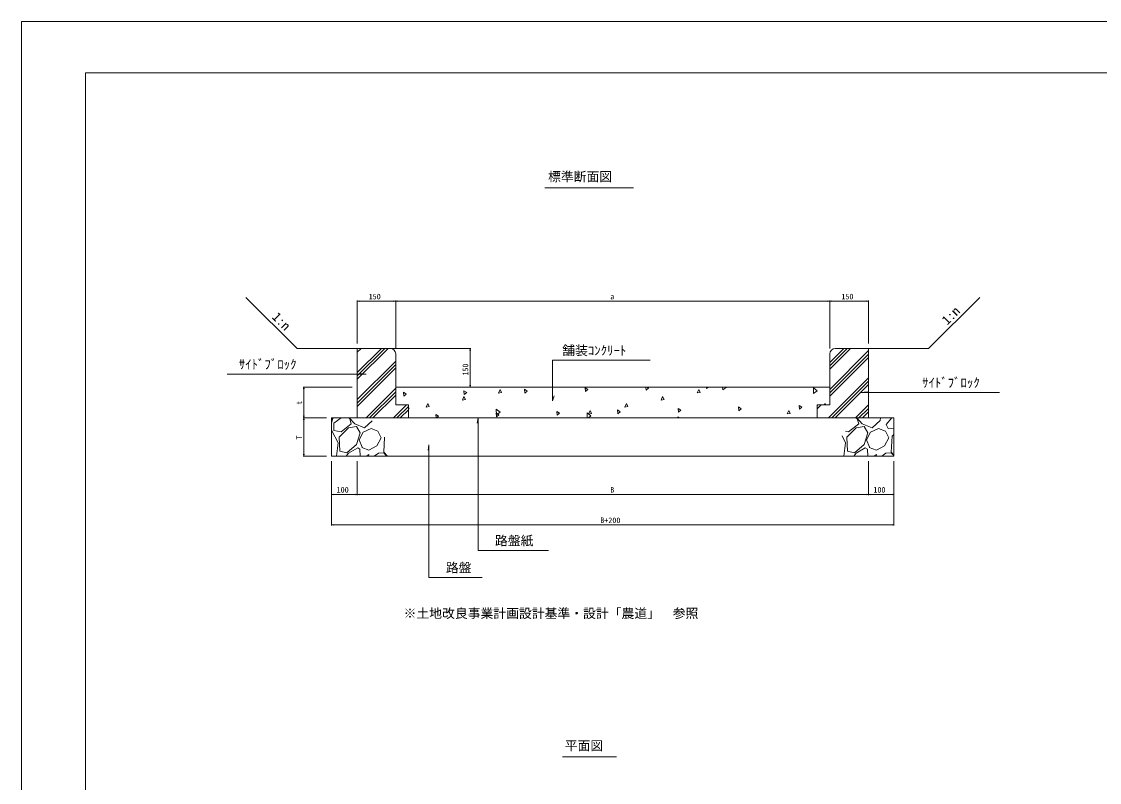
# Model space of a CAD drawing. Units: millimetres on the paper. Extents: x 7 to 848, y -1 to 593.
# Drawn here: x 7.3 to 427.8, y 296.4 to 593.4 of the extents above; entities that cross this region are included whole.
import ezdxf
from ezdxf.enums import TextEntityAlignment as Align

# ---------------------------------------------------------------- set-up
doc = ezdxf.new("R2010")
doc.units = ezdxf.units.MM
for name, color, linetype, lineweight in [('0_2', 7, 'Continuous', 18), ('D-STR-DIM（寸法）', 7, 'Continuous', 18), ('D-STR-HTXT（旗揚げ）', 7, 'Continuous', 18), ('D-STR-STR1（構造物）', 7, 'Continuous', 18), ('D-STR-STRn（構造物）', 7, 'Continuous', 18), ('D-STR（構造物外形線）', 1, 'Continuous', 18), ('D-TTL(外枠）', 2, 'Continuous', 18), ('DEFPOINTS_3', 8, 'Continuous', 18)]:
    doc.layers.add(name, color=color, linetype=linetype, lineweight=lineweight)
doc.layers.add('D-STR-TXT（文字）', color=7, linetype='Continuous')
doc.layers.add('D-TTL-TXT（文字）', color=7, linetype='Continuous')
doc.styles.add('ＭＳ ゴシック', font='')
doc.styles.get('ＭＳ ゴシック').set_extended_font_data('MS Gothic')

msp = doc.modelspace()

# ---------------------------------------------------------------- linework, layer by layer
at = {"layer": '0_2'}
for p, q in [((138.23, 484.302), (138.98, 484.427)), ((138.98, 484.177), (138.23, 484.302)), ((152.48, 484.427), (153.23, 484.302)), ((153.23, 484.302), (152.48, 484.177)), ((153.23, 484.302), (153.98, 484.427)), ((153.98, 484.177), (153.23, 484.302)), ((321.878, 484.427), (322.628, 484.302)), ((322.628, 484.302), (321.878, 484.177)), ((322.628, 484.302), (323.378, 484.427)), ((323.378, 484.177), (322.628, 484.302)), ((336.878, 484.427), (337.628, 484.302)), ((337.628, 484.302), (336.878, 484.177)), ((182.112, 465.048), (182.237, 465.798)), ((182.237, 465.798), (182.362, 465.048)), ((117.307, 450.048), (117.432, 450.798)), ((117.432, 450.798), (117.557, 450.048)), ((182.237, 450.798), (182.112, 451.548)), ((182.362, 451.548), (182.237, 450.798)), ((117.432, 438.798), (117.307, 439.548)), ((117.307, 438.048), (117.432, 438.798)), ((117.557, 439.548), (117.432, 438.798)), ((117.432, 438.798), (117.557, 438.048)), ((117.432, 423.798), (117.307, 424.548)), ((117.557, 424.548), (117.432, 423.798)), ((128.23, 408.867), (128.98, 408.992)), ((128.98, 408.742), (128.23, 408.867)), ((137.48, 408.992), (138.23, 408.867)), ((138.23, 408.867), (137.48, 408.742)), ((138.23, 408.867), (138.98, 408.992)), ((138.98, 408.742), (138.23, 408.867)), ((336.878, 408.992), (337.628, 408.867)), ((337.628, 408.867), (336.878, 408.742)), ((337.628, 408.867), (338.378, 408.992)), ((338.378, 408.742), (337.628, 408.867)), ((346.878, 408.992), (347.628, 408.867)), ((347.628, 408.867), (346.878, 408.742)), ((128.23, 396.973), (128.98, 397.098)), ((128.98, 396.848), (128.23, 396.973)), ((346.878, 397.098), (347.628, 396.973)), ((347.628, 396.973), (346.878, 396.848))]:
    msp.add_line(p, q, dxfattribs=at)
at = {"layer": '0_2', "color": 9}
for p, q in [((138.23, 484.302), (138.33, 484.302)), ((153.23, 484.302), (153.13, 484.302)), ((153.23, 484.302), (153.33, 484.302)), ((322.628, 484.302), (322.528, 484.302)), ((322.628, 484.302), (322.728, 484.302)), ((337.628, 484.302), (337.528, 484.302)), ((182.237, 465.798), (182.237, 465.698)), ((117.432, 450.798), (117.432, 450.698)), ((182.237, 450.798), (182.237, 450.898)), ((117.432, 438.798), (117.432, 438.898)), ((117.432, 438.798), (117.432, 438.698)), ((117.432, 423.798), (117.432, 423.898)), ((128.23, 408.867), (128.33, 408.867)), ((138.23, 408.867), (138.13, 408.867)), ((138.23, 408.867), (138.33, 408.867)), ((337.628, 408.867), (337.528, 408.867)), ((337.628, 408.867), (337.728, 408.867)), ((347.628, 408.867), (347.528, 408.867)), ((128.23, 396.973), (128.33, 396.973)), ((347.628, 396.973), (347.528, 396.973))]:
    msp.add_line(p, q, dxfattribs=at)
at = {"layer": 'D-STR-DIM（寸法）'}
for p, q in [((138.23, 467.798), (138.23, 484.552)), ((138.33, 484.302), (153.13, 484.302)), ((153.23, 467.798), (153.23, 484.552)), ((153.23, 465.798), (153.23, 484.552)), ((153.33, 484.302), (322.528, 484.302)), ((322.628, 467.798), (322.628, 484.552)), ((322.628, 465.798), (322.628, 484.552)), ((337.528, 484.302), (322.728, 484.302)), ((337.628, 467.798), (337.628, 484.552)), ((146.73, 465.798), (182.487, 465.798)), ((182.237, 465.698), (182.237, 450.898)), ((136.272, 450.798), (117.182, 450.798)), ((117.432, 450.698), (117.432, 438.898)), ((155.23, 450.798), (182.487, 450.798)), ((126.23, 438.798), (117.182, 438.798)), ((126.23, 438.798), (117.182, 438.798)), ((117.432, 438.698), (117.432, 423.898)), ((126.23, 423.798), (117.182, 423.798)), ((128.23, 421.798), (128.23, 396.723)), ((128.23, 421.798), (128.23, 408.617)), ((138.23, 421.798), (138.23, 408.617)), ((138.23, 421.233), (138.23, 408.617)), ((337.628, 421.798), (337.628, 408.617)), ((337.628, 421.798), (337.628, 408.617)), ((347.628, 421.798), (347.628, 408.617)), ((347.628, 420.798), (347.628, 396.723)), ((128.33, 408.867), (138.13, 408.867)), ((138.33, 408.867), (337.528, 408.867)), ((337.728, 408.867), (347.528, 408.867)), ((128.33, 396.973), (347.528, 396.973))]:
    msp.add_line(p, q, dxfattribs=at)
at = {"layer": 'D-STR-HTXT（旗揚げ）', "color": 4}
for p, q in [((211.413, 528.54), (245.969, 528.54)), ((218.329, 306.439), (239.383, 306.439))]:
    msp.add_line(p, q, dxfattribs=at)
at = {"layer": 'D-STR-HTXT（旗揚げ）'}
for p, q in [((214.453, 445.377), (214.453, 461.22)), ((214.453, 461.22), (252.503, 461.22)), ((87.518, 455.809), (141.736, 455.809)), ((141.736, 455.809), (138.931, 456.132)), ((214.453, 445.377), (214.996, 447.402)), ((334.613, 448.631), (337.417, 448.954)), ((334.613, 448.631), (388.831, 448.631))]:
    msp.add_line(p, q, dxfattribs=at)
at = {"layer": 'D-STR-STR1（構造物）'}
for p, q in [((322.628, 450.798), (153.23, 450.798)), ((203.64, 448.451), (203.509, 449.945)), ((204.559, 449.221), (203.509, 449.944)), ((227.271, 449.032), (227.14, 450.526)), ((228.19, 449.802), (227.14, 450.525)), ((250.901, 449.612), (250.798, 450.798)), ((250.901, 449.612), (251.821, 450.384)), ((251.821, 450.383), (251.218, 450.798)), ((274.532, 450.193), (274.479, 450.798)), ((274.532, 450.193), (275.253, 450.798)), ((280.796, 449.706), (280.774, 450.798)), ((280.796, 449.706), (282.249, 450.769)), ((282.249, 450.769), (282.212, 450.798)), ((298.163, 450.774), (298.161, 450.798)), ((298.163, 450.774), (298.192, 450.798)), ((316.222, 448.217), (316.176, 450.466)), ((317.675, 449.279), (316.176, 450.466)), ((156.378, 447.289), (156.247, 448.784)), ((157.297, 448.06), (156.247, 448.783)), ((156.378, 447.289), (157.297, 448.061)), ((179.251, 445.684), (179.861, 447.054)), ((179.251, 445.684), (180.429, 445.913)), ((180.429, 445.912), (179.861, 447.054)), ((180.009, 447.87), (179.878, 449.364)), ((180.928, 448.641), (179.878, 449.364)), ((180.009, 447.87), (180.928, 448.641)), ((193.386, 448.432), (193.996, 449.802)), ((193.386, 448.432), (194.564, 448.661)), ((194.564, 448.66), (193.996, 449.801)), ((203.64, 448.451), (204.559, 449.222)), ((227.271, 449.032), (228.19, 449.803)), ((256.742, 445.726), (257.352, 447.096)), ((256.742, 445.726), (257.92, 445.955)), ((257.92, 445.954), (257.352, 447.096)), ((270.877, 448.474), (271.488, 449.844)), ((270.877, 448.474), (272.055, 448.703)), ((272.056, 448.702), (271.488, 449.843)), ((316.222, 448.217), (317.675, 449.279)), ((158.538, 442.485), (158.23, 442.729)), ((158.23, 442.261), (158.538, 442.486)), ((165.115, 442.936), (165.725, 444.307)), ((165.115, 442.936), (166.293, 443.165)), ((166.293, 443.165), (165.726, 444.306)), ((192.511, 439.934), (192.465, 442.183)), ((193.964, 440.996), (192.465, 442.182)), ((228.471, 440.231), (229.081, 441.601)), ((229.649, 440.459), (229.081, 441.6)), ((239.87, 440.356), (239.74, 441.85)), ((240.79, 441.127), (239.74, 441.85)), ((242.607, 442.978), (243.217, 444.349)), ((242.607, 442.978), (243.785, 443.207)), ((243.785, 443.207), (243.217, 444.348)), ((263.501, 440.937), (263.371, 442.431)), ((264.421, 441.708), (263.371, 442.431)), ((263.501, 440.937), (264.421, 441.708)), ((287.132, 441.518), (287.001, 443.012)), ((288.052, 442.288), (287.002, 443.011)), ((287.132, 441.518), (288.051, 442.289)), ((305.963, 440.273), (306.573, 441.643)), ((307.141, 440.501), (306.573, 441.642)), ((310.763, 442.099), (310.632, 443.593)), ((311.683, 442.869), (310.633, 443.592)), ((310.763, 442.099), (311.682, 442.87)), ((320.444, 443.798), (320.708, 444.391)), ((321.003, 443.798), (320.708, 444.39)), ((168.962, 438.798), (168.847, 440.108)), ((169.897, 439.385), (168.847, 440.108)), ((169.197, 438.798), (169.897, 439.385)), ((185.4, 438.798), (185.055, 436.668)), ((185.4, 438.798), (185.4, 386.977)), ((192.609, 439.195), (192.478, 440.689)), ((193.528, 439.965), (192.478, 440.688)), ((192.511, 439.934), (193.964, 440.996)), ((192.609, 439.195), (193.528, 439.966)), ((214.921, 438.798), (214.946, 438.853)), ((214.973, 438.798), (214.946, 438.853)), ((216.24, 439.775), (216.109, 441.27)), ((217.159, 440.546), (216.109, 441.269)), ((216.24, 439.775), (217.159, 440.547)), ((227.93, 438.798), (227.89, 440.693)), ((229.39, 439.506), (227.89, 440.693)), ((228.421, 438.798), (229.39, 439.507)), ((228.471, 440.231), (229.649, 440.46)), ((239.87, 440.356), (240.79, 441.128)), ((263.324, 438.798), (263.316, 439.204)), ((263.828, 438.798), (263.316, 439.203)), ((292.394, 438.798), (292.437, 438.895)), ((292.486, 438.798), (292.437, 438.895)), ((305.963, 440.273), (307.14, 440.502)), ((166.196, 428.243), (165.851, 426.113)), ((166.196, 428.243), (166.196, 376.422)), ((185.4, 386.977), (212.824, 386.977)), ((166.196, 376.422), (186.945, 376.422))]:
    msp.add_line(p, q, dxfattribs=at)
at = {"layer": 'D-STR-STR1（構造物）', "color": 5}
for p, q in [((138.23, 438.798), (128.23, 438.798)), ((128.23, 438.798), (128.23, 423.798)), ((128.23, 436.843), (128.655, 438.542)), ((128.653, 438.541), (128.23, 438.33)), ((131.916, 438.798), (129.077, 436.7)), ((135.3, 438.399), (134.901, 438.798)), ((135.114, 438.798), (137.277, 436.419)), ((135.868, 436.424), (135.303, 438.404)), ((141.099, 434.865), (144.109, 437.602)), ((317.628, 438.798), (153.23, 438.798)), ((333.29, 438.399), (332.891, 438.798)), ((333.104, 438.798), (335.266, 436.419)), ((333.859, 436.425), (333.293, 438.405)), ((337.628, 438.798), (347.628, 438.798)), ((339.088, 434.866), (342.2, 437.694)), ((342.212, 437.682), (342.355, 438.798)), ((346.753, 438.798), (344.599, 436.137)), ((347.628, 438.798), (347.628, 423.798)), ((128.373, 433.736), (128.23, 433.77)), ((130.777, 429.063), (128.372, 433.73)), ((129.077, 433.874), (131.905, 433.308)), ((129.078, 436.701), (129.078, 433.873)), ((131.199, 431.186), (134.876, 434.863)), ((131.906, 433.308), (135.865, 436.419)), ((134.875, 434.863), (137.987, 435.429)), ((137.274, 436.421), (141.092, 434.865)), ((137.99, 435.43), (139.404, 432.885)), ((138.977, 430.196), (140.533, 433.166)), ((140.533, 433.167), (143.644, 434.581)), ((143.645, 434.58), (146.332, 433.59)), ((147.6, 430.905), (146.327, 433.592)), ((328.709, 433.546), (329.895, 433.308)), ((329.189, 431.186), (332.866, 434.863)), ((329.895, 433.308), (333.855, 436.419)), ((332.866, 434.863), (335.977, 435.429)), ((335.263, 436.421), (339.081, 434.866)), ((335.98, 435.43), (337.394, 432.885)), ((336.967, 430.196), (338.523, 433.166)), ((338.523, 433.167), (341.634, 434.582)), ((341.635, 434.579), (344.322, 433.59)), ((345.589, 430.905), (344.316, 433.592)), ((345.309, 434.581), (344.602, 436.137)), ((347.628, 434.481), (345.308, 434.582)), ((130.11, 423.798), (130.784, 429.057)), ((131.477, 425.814), (131.195, 431.188)), ((139.394, 432.885), (137.98, 428.36)), ((140.107, 427.365), (138.976, 430.194)), ((145.904, 427.792), (147.601, 430.903)), ((148.86, 431.266), (148.592, 425.386)), ((328.767, 429.063), (327.374, 431.766)), ((328.103, 423.798), (328.777, 429.055)), ((329.466, 425.814), (329.183, 431.188)), ((337.382, 432.886), (335.968, 428.36)), ((338.096, 427.364), (336.965, 430.193)), ((343.893, 427.792), (345.59, 430.903)), ((346.865, 431.608), (346.582, 425.385)), ((347.628, 432.26), (346.864, 431.613)), ((134.172, 425.107), (131.485, 425.814)), ((134.872, 424.964), (133.928, 423.798)), ((137.99, 428.357), (134.172, 425.104)), ((138.412, 427.086), (134.876, 424.964)), ((139.261, 426.518), (138.413, 427.083)), ((139.255, 426.521), (139.397, 423.834)), ((139.965, 427.226), (142.794, 426.094)), ((142.795, 426.097), (145.907, 427.794)), ((146.472, 424.962), (144.898, 423.798)), ((148.596, 425.106), (146.475, 424.964)), ((148.591, 425.388), (150.036, 423.798)), ((149.442, 424.257), (148.594, 425.105)), ((332.162, 425.107), (329.475, 425.814)), ((332.861, 424.965), (331.916, 423.798)), ((335.981, 428.356), (332.163, 425.103)), ((336.402, 427.086), (332.866, 424.964)), ((337.252, 426.517), (336.403, 427.083)), ((337.244, 426.521), (337.386, 423.834)), ((337.955, 427.226), (340.783, 426.094)), ((340.785, 426.097), (343.896, 427.794)), ((344.462, 424.961), (342.888, 423.798)), ((346.586, 425.106), (344.464, 424.964)), ((346.58, 425.388), (347.628, 424.235)), ((347.432, 424.257), (346.584, 425.105)), ((128.23, 423.798), (347.628, 423.798)), ((139.405, 423.832), (139.376, 423.798)), ((142.795, 424.399), (141.594, 423.798)), ((142.647, 423.798), (142.797, 424.4)), ((149.577, 423.798), (149.445, 424.262)), ((337.395, 423.832), (337.367, 423.798)), ((340.785, 424.399), (339.583, 423.798)), ((340.637, 423.798), (340.788, 424.4)), ((347.568, 423.798), (347.435, 424.263))]:
    msp.add_line(p, q, dxfattribs=at)
at = {"layer": 'D-STR-STRn（構造物）'}
for p, q in [((114.804, 465.798), (94.804, 485.798)), ((361.055, 465.798), (381.055, 485.798)), ((138.23, 465.798), (114.804, 465.798)), ((337.628, 465.798), (361.055, 465.798))]:
    msp.add_line(p, q, dxfattribs=at)
at = {"layer": 'D-STR（構造物外形線）'}
for p, q in [((151.23, 465.798), (138.23, 465.798)), ((138.23, 465.798), (138.23, 438.798)), ((138.27, 464.421), (139.608, 465.758)), ((138.27, 453.814), (150.214, 465.758)), ((138.27, 465.747), (138.282, 465.758)), ((138.27, 455.14), (148.888, 465.758)), ((138.27, 456.466), (147.563, 465.758)), ((153.23, 443.798), (153.23, 463.798)), ((322.628, 443.798), (322.628, 463.798)), ((322.668, 457.9), (330.526, 465.758)), ((322.668, 459.226), (329.201, 465.758)), ((322.668, 460.552), (327.875, 465.758)), ((322.668, 449.945), (337.588, 464.865)), ((322.668, 448.619), (337.588, 463.539)), ((324.628, 465.798), (337.628, 465.798)), ((337.628, 465.798), (337.628, 438.798)), ((138.27, 445.859), (153.19, 460.779)), ((138.27, 444.533), (153.19, 459.453)), ((322.668, 447.293), (337.588, 462.213)), ((138.27, 443.208), (153.19, 458.128)), ((322.168, 438.838), (337.588, 454.258)), ((141.856, 438.838), (153.19, 450.173)), ((323.494, 438.838), (337.588, 452.933)), ((324.82, 438.838), (337.588, 451.607)), ((143.182, 438.838), (153.19, 448.847)), ((144.507, 438.838), (153.19, 447.521)), ((152.462, 438.838), (157.382, 443.758)), ((158.23, 443.798), (153.23, 443.798)), ((153.788, 438.838), (158.19, 443.24)), ((155.114, 438.838), (158.19, 441.914)), ((158.23, 438.798), (158.23, 443.798)), ((317.628, 438.798), (317.628, 443.798)), ((317.628, 443.798), (322.628, 443.798)), ((317.668, 442.293), (319.133, 443.758)), ((317.668, 443.619), (317.807, 443.758)), ((332.775, 438.838), (337.588, 443.652)), ((334.1, 438.838), (337.588, 442.326)), ((138.23, 438.798), (158.23, 438.798)), ((337.628, 438.798), (317.628, 438.798)), ((335.426, 438.838), (337.588, 441))]:
    msp.add_line(p, q, dxfattribs=at)
for centre, start, end in [((151.23, 463.798), 0, 90), ((324.628, 463.798), 90, 180)]:
    msp.add_arc(centre, 2, start, end, dxfattribs=at)
at = {"layer": 'D-TTL(外枠）'}
for p, q in [((32.28, 573.448), (827.28, 573.448)), ((32.28, 19.448), (32.28, 573.448))]:
    msp.add_line(p, q, dxfattribs=at)
at = {"layer": 'DEFPOINTS_3'}
for p, q in [((7.28, -0.552), (7.28, 593.448)), ((7.28, 593.448), (848.28, 593.448))]:
    msp.add_line(p, q, dxfattribs=at)

# ---------------------------------------------------------------- texts
at = {"layer": 'D-STR-STRn（構造物）', "style": 'ＭＳ ゴシック'}
for s, p in [('150', (142.692, 484.352)), ('a', (236.955, 484.352)), ('150', (327.09, 484.352)), ('100', (130.192, 408.917)), ('B', (236.932, 408.917)), ('100', (339.59, 408.917)), ('B+200', (233.041, 397.023))]:
    msp.add_text(s, height=2.199, dxfattribs=at).set_placement(p, align=Align.BOTTOM_LEFT)
for s, p in [('150', (182.187, 455.26)), ('t', (117.382, 443.861)), ('T', (117.382, 430.331))]:
    msp.add_text(s, height=2.199, rotation=90, dxfattribs=at).set_placement(p, align=Align.BOTTOM_LEFT)
at = {"layer": 'D-STR-TXT（文字）', "style": 'ＭＳ ゴシック'}
for s, p in [('標準断面図', (212.689, 529.989)), ('※土地改良事業計画設計基準・設計「農道」\u3000参照', (156.318, 359.534)), ('平面図', (219.186, 307.888))]:
    msp.add_text(s, height=3.666, dxfattribs=at).set_placement(p, align=Align.BOTTOM_LEFT)
at = {"layer": 'D-TTL-TXT（文字）', "style": 'ＭＳ ゴシック'}
for rotation, p in [(315, (103.958, 477.06)), (45, (369.226, 473.98))]:
    msp.add_text('1:n', height=3.666, rotation=rotation, dxfattribs=at).set_placement(p, align=Align.BOTTOM_LEFT)
for s, p in [('舗装ｺﾝｸﾘｰﾄ', (218.193, 462.138)), ('ｻｲﾄﾞﾌﾞﾛｯｸ', (92.034, 456.727)), ('ｻｲﾄﾞﾌﾞﾛｯｸ', (358.571, 449.549)), ('路盤紙', (191.98, 387.895)), ('路盤', (172.777, 377.341))]:
    msp.add_text(s, height=3.666, dxfattribs=at).set_placement(p, align=Align.BOTTOM_LEFT)

doc.saveas('drawing.dxf')
